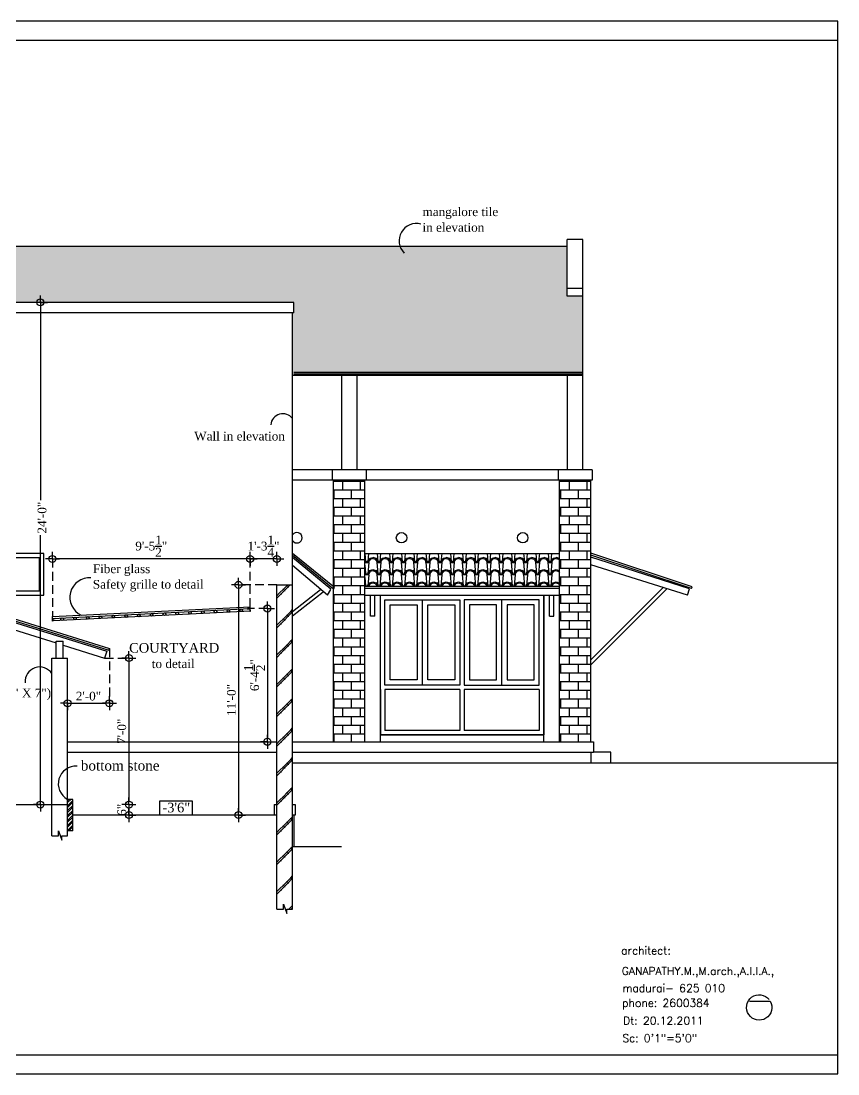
# Model space of a CAD drawing. Extents: x 7848 to 13228, y -2245 to 213.
# Drawn here: x 10580 to 11049, y -440 to 164 of the extents above; entities that cross this region are included whole.
import ezdxf
from ezdxf.enums import TextEntityAlignment as Align

# ---------------------------------------------------------------- set-up
doc = ezdxf.new("R2010")
doc.units = 0
doc.header["$LTSCALE"] = 20
doc.header["$MEASUREMENT"] = 0
doc.header["$PDMODE"] = 34
doc.header["$PDSIZE"] = 5
doc.linetypes.add('HIDDEN', pattern=[0.375, 0.25, -0.125])
doc.layers.get('0').update_dxf_attribs({"linetype": 'CONTINUOUS'})
doc.layers.get('Defpoints').update_dxf_attribs({"linetype": 'CONTINUOUS'})
for name, color, linetype in [('border', 230, 'CONTINUOUS'), ('DETTEXT', 7, 'CONTINUOUS'), ('DIMLINE', 254, 'CONTINUOUS'), ('Glass', 130, 'CONTINUOUS'), ('grille', 254, 'CONTINUOUS'), ('HATCH', 252, 'CONTINUOUS'), ('kalkaal', 7, 'CONTINUOUS'), ('text', 2, 'CONTINUOUS'), ('TILE', 22, 'CONTINUOUS'), ('wall', 13, 'CONTINUOUS'), ('window', 4, 'CONTINUOUS'), ('WOOD', 7, 'CONTINUOUS')]:
    doc.layers.add(name, color=color, linetype=linetype)
doc.layers.add('correct', color=230, linetype='CONTINUOUS', plot=False)
doc.styles.add('A', font='romans.shx')
doc.styles.add('style3', font='times_1.ttf')
doc.styles.add('style5', font='times_1.ttf')
doc.dimstyles.new('arch61', dxfattribs={"dimscale": 0, "dimtxt": 5, "dimasz": 2, "dimexe": 0.18, "dimexo": 0.0625, "dimgap": 1.5, "dimtad": 1, "dimzin": 3, "dimdsep": 46, "dimlunit": 4, "dimtxsty": 'style3', "dimblk": 'BLK', "dimcen": 0, "dimse1": 1, "dimse2": 1, "dimclrd": 256, "dimclrt": 3, "dimazin": 0, "dimtfac": 1, "dimtix": 1, "dimtmove": 2, "dimatfit": 3, "dimldrblk": 'NONE', "dimfxl": 0.18, "dimtolj": 1, "dimtzin": 0, "dimlwd": -1, "dimarcsym": 0})

# ---------------------------------------------------------------- blocks, each defined once
blk = doc.blocks.new('BLK')
for q in [(-2, 0), (0, 2), (0, -2), (2, 0)]:
    blk.add_line((0, 0), q)
blk.add_circle((0, 0), 1)
blk = doc.blocks.new('*D140')
at = {"layer": 'Defpoints', "color": 0}
for p in [(10628.38, -201.54), (10584.17, -285.54), (10642.29, -285.54)]:
    blk.add_point(p, dxfattribs=at)
at = {"layer": 'DIMLINE'}
blk.add_line((10642.29, -203.54), (10642.29, -283.54), dxfattribs=at)
at = {"layer": 'DIMLINE', "xscale": 2, "yscale": 2, "zscale": 2}
for p, rotation in [((10642.29, -201.54), 90), ((10642.29, -285.54), 270)]:
    blk.add_blockref('BLK', p, dxfattribs=dict(at, rotation=rotation))
at = {"layer": 'DIMLINE', "color": 3, "insert": (10638.24, -243.54), "char_height": 5, "attachment_point": 5, "rotation": 90, "style": 'style3'}
blk.add_mtext('\\A1;7\'-0"', dxfattribs=at)
blk = doc.blocks.new('_None')
blk = doc.blocks.new('*D141')
at = {"layer": 'Defpoints', "color": 0}
for p in [(10631.11, -196), (10607.11, -215.31), (10631.11, -227.42)]:
    blk.add_point(p, dxfattribs=at)
at = {"layer": 'DIMLINE'}
blk.add_line((10609.11, -227.42), (10629.11, -227.42), dxfattribs=at)
at = {"layer": 'DIMLINE', "xscale": 2, "yscale": 2, "zscale": 2, "rotation": 180}
blk.add_blockref('BLK', (10607.11, -227.42), dxfattribs=at)
at = {"layer": 'DIMLINE', "xscale": 2, "yscale": 2, "zscale": 2}
blk.add_blockref('BLK', (10631.11, -227.42), dxfattribs=at)
at = {"layer": 'DIMLINE', "color": 3, "insert": (10619.11, -223.38), "char_height": 5, "attachment_point": 5, "style": 'style3'}
blk.add_mtext('\\A1;2\'-0"', dxfattribs=at)
blk = doc.blocks.new('*D144')
at = {"layer": 'Defpoints', "color": 0}
for p in [(10727.11, -159.54), (10705.14, -291.54), (10711.58, -291.54)]:
    blk.add_point(p, dxfattribs=at)
at = {"layer": 'DIMLINE'}
blk.add_line((10705.14, -161.54), (10705.14, -289.54), dxfattribs=at)
at = {"layer": 'DIMLINE', "xscale": 2, "yscale": 2, "zscale": 2}
for p, rotation in [((10705.14, -159.54), 90), ((10705.14, -291.54), 270)]:
    blk.add_blockref('BLK', p, dxfattribs=dict(at, rotation=rotation))
at = {"layer": 'DIMLINE', "color": 3, "insert": (10701.09, -225.54), "char_height": 5, "attachment_point": 5, "rotation": 90, "style": 'style3'}
blk.add_mtext('\\A1;11\'-0"', dxfattribs=at)
blk = doc.blocks.new('*D145')
at = {"layer": 'Defpoints', "color": 0}
for p in [(10591.58, 2.46), (10686.09, 2.46), (10598.11, -285.54)]:
    blk.add_point(p, dxfattribs=at)
at = {"layer": 'DIMLINE'}
for p, q in [((10591.58, 0.46), (10591.58, -110.91)), ((10591.58, -283.54), (10591.58, -131.13))]:
    blk.add_line(p, q, dxfattribs=at)
at = {"layer": 'DIMLINE', "xscale": 2, "yscale": 2, "zscale": 2}
for p, rotation in [((10591.58, 2.46), 90), ((10591.58, -285.54), 270)]:
    blk.add_blockref('BLK', p, dxfattribs=dict(at, rotation=rotation))
at = {"layer": 'DIMLINE', "color": 3, "insert": (10592.52, -121.02), "char_height": 5, "attachment_point": 5, "rotation": 90, "style": 'style3'}
blk.add_mtext('\\A1;24\'-0"', dxfattribs=at)
blk = doc.blocks.new('A$C4FA57EA0')
at = {"layer": 'window'}
for points in [[(-19.25, -21.5), (16.75, -21.5), (16.75, 2.5), (-19.25, 2.5)], [(-16.75, 0), (-16.75, -19), (-2.5, -19), (-2.5, 0)], [(0, 0), (0, -19), (14.25, -19), (14.25, 0)]]:
    blk.add_lwpolyline(points, close=True, dxfattribs=at)
blk = doc.blocks.new('*U287')
blk.add_blockref('A$C4FA57EA0', (1.25, -2.5))
blk = doc.blocks.new('*D456')
at = {"layer": 'Defpoints', "color": 0}
for p in [(10607.11, -285.54), (10610.11, -291.54), (10642.29, -291.54)]:
    blk.add_point(p, dxfattribs=at)
at = {"layer": 'DIMLINE'}
for p, q in [((10642.29, -283.54), (10642.29, -281.54)), ((10642.29, -285.54), (10642.29, -291.54)), ((10642.29, -293.54), (10642.29, -295.54))]:
    blk.add_line(p, q, dxfattribs=at)
at = {"layer": 'DIMLINE', "xscale": 2, "yscale": 2, "zscale": 2}
for p, rotation in [((10642.29, -285.54), 270), ((10642.29, -291.54), 90)]:
    blk.add_blockref('BLK', p, dxfattribs=dict(at, rotation=rotation))
at = {"layer": 'DIMLINE', "color": 3, "insert": (10638.25, -288.54), "char_height": 5, "attachment_point": 5, "rotation": 90, "style": 'style3'}
blk.add_mtext('\\A1;6"', dxfattribs=at)
blk = doc.blocks.new('*D458')
at = {"layer": 'Defpoints', "color": 0}
for p in [(10711.81, -144.67), (10711.81, -172.12), (10727.11, -169.7)]:
    blk.add_point(p, dxfattribs=at)
at = {"layer": 'DIMLINE'}
for p, q in [((10709.81, -144.67), (10707.81, -144.67)), ((10727.11, -144.67), (10711.81, -144.67)), ((10729.11, -144.67), (10731.11, -144.67))]:
    blk.add_line(p, q, dxfattribs=at)
at = {"layer": 'DIMLINE', "xscale": 2, "yscale": 2, "zscale": 2}
blk.add_blockref('BLK', (10711.81, -144.67), dxfattribs=at)
at = {"layer": 'DIMLINE', "xscale": 2, "yscale": 2, "zscale": 2, "rotation": 180}
blk.add_blockref('BLK', (10727.11, -144.67), dxfattribs=at)
at = {"layer": 'DIMLINE', "color": 3, "insert": (10719.46, -137.3), "char_height": 5, "attachment_point": 5, "style": 'style3'}
blk.add_mtext('\\A1;1\'-3{\\H1.000000x;\\S1/4;}"', dxfattribs=at)
blk = doc.blocks.new('*D459')
at = {"layer": 'Defpoints', "color": 0}
for p in [(10598.42, -144.67), (10711.81, -172.12), (10598.42, -177.78)]:
    blk.add_point(p, dxfattribs=at)
at = {"layer": 'DIMLINE'}
blk.add_line((10709.81, -144.67), (10600.42, -144.67), dxfattribs=at)
at = {"layer": 'DIMLINE', "xscale": 2, "yscale": 2, "zscale": 2, "rotation": 180}
blk.add_blockref('BLK', (10598.42, -144.67), dxfattribs=at)
at = {"layer": 'DIMLINE', "xscale": 2, "yscale": 2, "zscale": 2}
blk.add_blockref('BLK', (10711.81, -144.67), dxfattribs=at)
at = {"layer": 'DIMLINE', "color": 3, "insert": (10655.12, -137.29), "char_height": 5, "attachment_point": 5, "style": 'style3'}
blk.add_mtext('\\A1;9\'-5{\\H1.000000x;\\S1/2;}"', dxfattribs=at)
blk = doc.blocks.new('*D460')
at = {"layer": 'Defpoints', "color": 0}
for p in [(10711.86, -173.12), (10711.86, -249.54), (10721.73, -249.54)]:
    blk.add_point(p, dxfattribs=at)
at = {"layer": 'DIMLINE'}
blk.add_line((10721.73, -175.12), (10721.73, -247.54), dxfattribs=at)
at = {"layer": 'DIMLINE', "xscale": 2, "yscale": 2, "zscale": 2}
for p, rotation in [((10721.73, -173.12), 90), ((10721.73, -249.54), 270)]:
    blk.add_blockref('BLK', p, dxfattribs=dict(at, rotation=rotation))
at = {"layer": 'DIMLINE', "color": 3, "insert": (10714.36, -211.33), "char_height": 5, "attachment_point": 5, "rotation": 90, "style": 'style3'}
blk.add_mtext('\\A1;6\'-4{\\H1.000000x;\\S1/2;}"', dxfattribs=at)

msp = doc.modelspace()

# ---------------------------------------------------------------- hatches: boundary and pattern name
at = {"layer": 'HATCH'}
h = msp.add_hatch(dxfattribs=at)
h.set_pattern_fill('BRICK HATCH', color=8, angle=45, style=0)
h.set_pattern_definition([(45, (-1618.777, 1996.752), (-8.485281, 8.485281), [3, 0]), (45, (-1619.484, 1997.46), (-8.485281, 8.485281), [3, 0])])
h.paths.add_polyline_path([(10727.113, -345.561), (10731.004, -345.561), (10731.004, -342.574), (10732.767, -348.045), (10732.767, -345.542), (10736.113, -345.542), (10736.113, -159.538), (10727.113, -159.538)])
h = msp.add_hatch(dxfattribs=at)
h.set_pattern_fill('STEEL', color=256, scale=16, style=0)
h.set_pattern_definition([(45, (-1618.777, 1996.7524), (-1.41421356, 1.41421356), []), (45, (-1618.777, 1997.7524), (-1.41421356, 1.41421356), [])])
h.paths.add_polyline_path([(10610.113, -282.538), (10607.113, -282.538), (10607.113, -300.538), (10610.113, -300.538)])
at = {"layer": 'TILE'}
h = msp.add_hatch(dxfattribs=at)
h.set_pattern_fill('SPANTILE', color=256, scale=7, style=0)
h.set_pattern_definition([(274.9697, (-1251.10145, 7), (-6.999939149, 84.000007361), [6.464304, -155.143247]), (180, (-1250.5415, 0.56), (-7, -7), [0.56, -6.44]), (0, (-1257.5415, 0), (7, 7), [1.96, -5.04]), (90, (-1255.5815, 0), (-7, 7), [0.7, -6.3]), (270, (-1251.1015, 0.7), (7, -7), [0.7, -6.3]), (0, (-1251.1015, 0), (7, 7), [0.56, -6.44]), (0, (-1257.5415, 0.56), (7, 7), [1.4, -5.6]), (85.0303, (-1256.14145, 0.56), (6.999939149, 84.000007361), [6.464304, -155.143247]), (52.6961, (-1256.14145, 0.91), (-90.999901229, -119.000075192), [1.848056, -182.95725]), (18.4349, (-1255.0215, 2.38), (14.00000304, 6.99998882), [1.770874, -20.365065]), (341.5651, (-1253.3415, 2.94), (-14.00000304, 6.99998882), [1.770874, -20.365065]), (307.3039, (-1251.66145, 2.38), (90.999901229, -119.000075192), [1.848056, -182.95725]), (20.2249, (-1254.67145, 1.89), (-76.99998085, -28.000058349), [1.417395, -140.321804]), (339.7751, (-1253.34145, 2.38), (76.99998085, -28.000058349), [1.417395, -140.321804]), (307.4054, (-1252.01145, 1.89), (70.000069668, -90.999947255), [1.498063, -148.308475]), (52.5946, (-1255.58145, 0.7), (-70.000069668, -90.999947255), [1.498063, -148.308475])])
h.paths.add_polyline_path([(10902.613, -39.538), (10902.613, 5.951), (10893.613, 5.951), (10893.613, 34.462), (10518.613, 34.462), (10518.613, 2.462), (10736.863, 2.462), (10736.863, -3.538), (10736.113, -3.538), (10736.113, -39.538)])
h = msp.add_hatch(dxfattribs=at)
h.set_pattern_fill('BRICK', color=256, scale=20, style=0)
h.paths.add_polyline_path([(10759.613, -249.538), (10777.613, -249.538), (10777.613, -99.538), (10759.613, -99.538)])
h = msp.add_hatch(dxfattribs=at)
h.set_pattern_fill('BRICK', color=256, scale=20, style=0)
h.paths.add_polyline_path([(10907.113, -99.538), (10889.113, -99.538), (10889.113, -249.538), (10907.113, -249.538)])
h = msp.add_hatch(dxfattribs=at)
h.set_pattern_fill('SPANTILE', color=256, scale=7, style=0)
h.set_pattern_definition([(274.9697, (1418.3887, -1588.73458), (-6.999939149, 84.000007361), [6.464304, -155.143247]), (180, (1418.949, -1595.1746), (-7, -7), [0.56, -6.44]), (0, (1411.949, -1595.7346), (7, 7), [1.96, -5.04]), (90, (1413.909, -1595.7346), (-7, 7), [0.7, -6.3]), (270, (1418.389, -1595.0346), (7, -7), [0.7, -6.3]), (0, (1418.389, -1595.7346), (7, 7), [0.56, -6.44]), (0, (1411.949, -1595.1746), (7, 7), [1.4, -5.6]), (85.0303, (1413.3487, -1595.17458), (6.999939149, 84.000007361), [6.464304, -155.143247]), (52.6961, (1413.3487, -1594.82458), (-90.999901229, -119.000075192), [1.848056, -182.95725]), (18.4349, (1414.4687, -1593.3546), (14.00000304, 6.9999888), [1.770874, -20.365065]), (341.5651, (1416.1487, -1592.7946), (-14.00000304, 6.9999888), [1.770874, -20.365065]), (307.3039, (1417.8287, -1593.35458), (90.999901229, -119.000075192), [1.848056, -182.95725]), (20.2249, (1414.8187, -1593.84458), (-76.99998085, -28.000058349), [1.417395, -140.321804]), (339.7751, (1416.1487, -1593.35458), (76.99998085, -28.000058349), [1.417395, -140.321804]), (307.4054, (1417.4787, -1593.84458), (70.000069668, -90.999947255), [1.498063, -148.308475]), (52.5946, (1413.9087, -1595.03458), (-70.000069668, -90.999947255), [1.498063, -148.308475])])
h.paths.add_polyline_path([(10889.113, -160.538), (10889.113, -141.538), (10777.613, -141.538), (10777.613, -160.538)])

# ---------------------------------------------------------------- linework, layer by layer
at = {"lineweight": -2}
for p, q in [((10758.12, -162.093), (10736.113, -143.821)), ((10756.151, -165.538), (10736.113, -148.386)), ((10736.113, -174.757), (10752.222, -162.126)), ((10756.151, -165.538), (10758.082, -162.144)), ((10736.113, -177.299), (10753.76, -163.461))]:
    msp.add_line(p, q, dxfattribs=at)
for p, q in [((10918.613, -255.538), (10908.613, -255.538)), ((10918.613, -261.538), (10918.613, -255.538))]:
    msp.add_line(p, q)
for points in [[(10598.105, -303.558), (10602.004, -303.558), (10602.004, -300.571), (10603.767, -306.042), (10603.767, -303.538), (10607.113, -303.538)], [(10727.105, -345.561), (10731.004, -345.561), (10731.004, -342.574), (10732.767, -348.045), (10732.767, -345.542), (10736.113, -345.542)]]:
    msp.add_lwpolyline(points)
at = {"layer": 'border'}
for p, q in [((10015.52, 152.781), (11048.824, 152.781)), ((10015.52, -429.023), (11048.824, -429.023))]:
    msp.add_line(p, q, dxfattribs=at)
at = {"layer": 'correct', "color": 3}
msp.add_lwpolyline([(11048.824, -440.014), (11048.824, 163.772), (10015.52, 163.772), (10015.52, -440.014)], close=True, dxfattribs=at)
at = {"layer": 'DETTEXT'}
for centre, radius, start, end in [((10807.125, 37.804), 9.929, 74.721583, 225.75477), ((10730.543, -68.388), 6.986, 37.113745, 174.350658), ((10619.741, -166.747), 11.304, 86.177054, 244.59815), ((10591.129, -214.935), 8.313, 32.839861, 185.091084), ((10611.906, -273.625), 10.12, 86.352405, 241.733485)]:
    msp.add_arc(centre, radius, start, end, dxfattribs=at)
at = {"layer": 'DIMLINE', "color": 8, "linetype": 'HIDDEN'}
for p, q in [((10598.422, -144.666), (10598.422, -177.781)), ((10711.81, -172.118), (10711.81, -144.666)), ((10727.113, -159.538), (10705.135, -159.538)), ((10721.725, -173.116), (10711.86, -173.116)), ((10631.113, -195.996), (10631.113, -227.422)), ((10628.38, -201.538), (10642.294, -201.538))]:
    msp.add_line(p, q, dxfattribs=at)
at = {"layer": 'DIMLINE'}
msp.add_line((10736.863, -291.538), (10736.863, -309.538), dxfattribs=at)
at = {"layer": 'Glass'}
for p, q in [((10598.422, -177.781), (10711.81, -172.118)), ((10598.472, -178.779), (10711.86, -173.116)), ((10711.86, -173.116), (10711.81, -172.118)), ((10598.472, -178.779), (10598.422, -177.781))]:
    msp.add_line(p, q, dxfattribs=at)
at = {"layer": 'grille', "color": 0}
for p, q in [((10598.472, -178.779), (10711.86, -173.116)), ((10711.935, -174.614), (10598.796, -180.265))]:
    msp.add_line(p, q, dxfattribs=at)
at = {"layer": 'grille', "color": 2}
for points in [[(10711.685, -174.627), (10711.935, -174.614), (10711.86, -173.116), (10710.362, -173.191), (10710.374, -173.441), (10711.623, -173.378)], [(10598.796, -180.265), (10598.547, -180.277), (10598.472, -178.779), (10599.97, -178.704), (10599.982, -178.954), (10598.734, -179.016)]]:
    msp.add_lwpolyline(points, close=True, dxfattribs=at)
at = {"layer": 'grille', "color": 9}
for centre in [(10677.319, -175.592), (10684.645, -175.226), (10691.971, -174.861), (10699.297, -174.495), (10706.622, -174.129), (10604.061, -179.251), (10611.386, -178.885), (10618.712, -178.519), (10626.038, -178.153), (10633.364, -177.788), (10640.69, -177.422), (10648.016, -177.056), (10655.342, -176.69), (10662.667, -176.324), (10669.993, -175.958)]:
    msp.add_circle(centre, 0.75, dxfattribs=at)
at = {"layer": 'kalkaal'}
for p, q in [((10598.113, -303.558), (10598.113, -201.538)), ((10598.113, -201.538), (10607.113, -201.538)), ((10607.113, -303.538), (10607.113, -201.538))]:
    msp.add_line(p, q, dxfattribs=at)
at = {"layer": 'text'}
msp.add_lwpolyline([(10660.01, -283.451), (10678.561, -283.451), (10678.561, -291.538), (10660.01, -291.538)], close=True, dxfattribs=at)
msp.add_lwpolyline([(10998.081, -398.251), (11010.005, -398.251, -26.3843038), (11009.383, -397.34)], format="xyb", dxfattribs=at)
at = {"layer": 'TILE'}
for p, q in [((10736.863, -37.538), (10902.613, -37.538)), ((10736.863, -38.538), (10902.613, -38.538)), ((10514.113, -159.538), (10631.113, -195.996)), ((10514.113, -160.601), (10630.817, -196.968)), ((10631.113, -195.996), (10630.817, -196.968))]:
    msp.add_line(p, q, dxfattribs=at)
at = {"layer": 'TILE', "lineweight": -2}
for p, q in [((10760.113, -161.089), (10736.113, -141.538)), ((10759.622, -161.952), (10736.113, -142.683)), ((10965.241, -160.645), (10907.113, -141.293)), ((10964.941, -161.574), (10907.113, -142.438)), ((10759.622, -161.952), (10760.113, -161.089)), ((10889.113, -160.538), (10777.613, -160.538)), ((10964.941, -161.574), (10965.241, -160.645))]:
    msp.add_line(p, q, dxfattribs=at)
at = {"layer": 'wall'}
for p, q in [((10893.613, 5.951), (10893.613, 38.462)), ((10902.613, 38.462), (10893.613, 38.462)), ((10902.613, -39.538), (10902.613, 38.462)), ((10893.613, 34.462), (10518.613, 34.462)), ((10902.613, 10.325), (10893.613, 10.325)), ((10736.863, 2.462), (10504.363, 2.462)), ((10736.863, -3.538), (10736.863, 2.462)), ((10902.613, 5.951), (10893.613, 5.951)), ((10736.863, -3.538), (10504.363, -3.538)), ((10736.113, -159.538), (10736.113, -3.538)), ((10902.613, -39.538), (10736.113, -39.538)), ((10907.863, -93.538), (10736.113, -93.538)), ((10758.863, -93.538), (10758.863, -99.538)), ((10778.363, -93.538), (10778.363, -99.538)), ((10888.363, -93.538), (10888.363, -99.538)), ((10907.863, -93.538), (10907.863, -99.538)), ((10907.863, -99.538), (10736.113, -99.538)), ((10759.613, -249.538), (10759.613, -99.538)), ((10777.613, -249.538), (10777.613, -99.538)), ((10889.113, -249.538), (10889.113, -99.538)), ((10907.113, -249.538), (10907.113, -99.538)), ((10777.613, -141.538), (10889.113, -141.538)), ((10727.113, -345.542), (10727.113, -159.538)), ((10727.113, -159.538), (10736.113, -159.538)), ((10736.113, -345.542), (10736.113, -159.538)), ((10786.613, -249.538), (10786.613, -165.538)), ((10880.113, -249.538), (10880.113, -165.538)), ((10786.613, -245.538), (10880.113, -245.538)), ((10607.113, -249.538), (10727.113, -249.538)), ((10736.113, -249.538), (10908.613, -249.538)), ((10908.613, -249.538), (10908.613, -255.538)), ((10607.113, -255.538), (10727.113, -255.538)), ((10736.113, -255.538), (10908.613, -255.538)), ((10907.113, -255.538), (10907.113, -261.538)), ((10736.113, -261.538), (11048.824, -261.538)), ((10607.113, -300.538), (10607.113, -282.538)), ((10610.113, -282.538), (10607.113, -282.538)), ((10610.113, -300.538), (10610.113, -282.538)), ((10566.613, -285.538), (10607.113, -285.538)), ((10725.613, -285.538), (10725.613, -291.538)), ((10725.613, -285.538), (10727.113, -285.538)), ((10736.113, -285.538), (10737.613, -285.538)), ((10737.613, -285.538), (10737.613, -291.538)), ((10727.113, -291.538), (10610.113, -291.538)), ((10737.613, -291.538), (10736.113, -291.538)), ((10610.113, -300.538), (10607.113, -300.538)), ((10736.113, -309.538), (10764.262, -309.538))]:
    msp.add_line(p, q, dxfattribs=at)
at = {"layer": 'window'}
for p, q in [((10786.613, -165.538), (10880.113, -165.538)), ((10786.613, -219.538), (10786.613, -165.538)), ((10789.113, -217.038), (10789.113, -168.038)), ((10789.113, -168.038), (10832.113, -168.038)), ((10810.613, -217.038), (10810.613, -168.038)), ((10832.113, -168.038), (10832.113, -217.038)), ((10834.613, -168.038), (10834.613, -217.038)), ((10877.613, -168.038), (10834.613, -168.038)), ((10856.113, -217.038), (10856.113, -168.038)), ((10877.613, -217.038), (10877.613, -168.038)), ((10880.113, -165.538), (10880.113, -219.538)), ((10832.113, -217.038), (10789.113, -217.038)), ((10834.613, -217.038), (10877.613, -217.038)), ((10786.613, -219.538), (10786.613, -245.538)), ((10832.113, -219.538), (10789.113, -219.538)), ((10789.113, -219.538), (10789.113, -243.038)), ((10832.113, -219.538), (10832.113, -243.038)), ((10877.613, -219.538), (10834.613, -219.538)), ((10834.613, -219.538), (10834.613, -243.038)), ((10877.613, -219.538), (10877.613, -243.038)), ((10880.113, -219.538), (10880.113, -245.538)), ((10880.113, -245.538), (10786.613, -245.538)), ((10832.113, -243.038), (10789.113, -243.038)), ((10877.613, -243.038), (10834.613, -243.038))]:
    msp.add_line(p, q, dxfattribs=at)
for points in [[(10807.613, -171.038), (10807.613, -214.038), (10792.113, -214.038), (10792.113, -171.038)], [(10829.113, -171.038), (10829.113, -214.038), (10813.613, -214.038), (10813.613, -171.038)], [(10837.613, -171.038), (10837.613, -214.038), (10853.113, -214.038), (10853.113, -171.038)], [(10859.113, -171.038), (10859.113, -214.038), (10874.613, -214.038), (10874.613, -171.038)]]:
    msp.add_lwpolyline(points, close=True, dxfattribs=at)
at = {"layer": 'WOOD'}
for p, q in [((10764.113, -39.538), (10764.113, -93.538)), ((10773.113, -93.538), (10773.113, -39.538)), ((10893.613, -39.538), (10893.613, -93.538)), ((10902.613, -93.538), (10902.613, -39.538)), ((10963.804, -161.842), (10907.113, -143.576)), ((10962.613, -165.538), (10907.113, -148.141)), ((10514.113, -161.663), (10629.564, -197.649)), ((10889.113, -161.538), (10777.613, -161.538)), ((10907.113, -202.564), (10948.548, -161.129)), ((10907.113, -205.393), (10950.702, -161.804)), ((10962.613, -165.538), (10963.804, -161.842)), ((10514.113, -165.913), (10600.613, -192.881)), ((10777.613, -165.538), (10889.113, -165.538)), ((10780.863, -177.538), (10780.863, -165.538)), ((10783.363, -177.538), (10783.363, -165.538)), ((10883.363, -177.538), (10883.363, -165.538)), ((10885.863, -177.538), (10885.863, -165.538)), ((10783.363, -177.538), (10780.863, -177.538)), ((10883.363, -177.538), (10885.863, -177.538)), ((10600.613, -201.538), (10600.613, -191.881)), ((10600.613, -191.881), (10604.613, -191.881)), ((10604.613, -201.538), (10604.613, -191.881)), ((10604.613, -194.128), (10628.38, -201.538)), ((10629.564, -197.649), (10628.38, -201.538))]:
    msp.add_line(p, q, dxfattribs=at)
for centre in [(10798.613, -132.538), (10868.113, -132.538)]:
    msp.add_circle(centre, 3, dxfattribs=at)
msp.add_arc((10738.613, -132.538), 3, 213.55731, 146.44269, dxfattribs=at)

# ---------------------------------------------------------------- block references
msp.add_blockref('*U287', (10575.613, -141.538))

# ---------------------------------------------------------------- texts
at = {"layer": 'DETTEXT', "style": 'style5'}
for s, height, p in [('mangalore tile', 5, (10810.634, 51.925)), ('in elevation', 5, (10810.634, 42.959)), ('Fiber glass', 5, (10621.606, -152.836)), ('Safety grille to detail', 5, (10621.606, -161.724)), ('Kalkaal (7" X 7")', 5, (10544.328, -224.039)), ('bottom stone', 5.75, (10614.742, -266.018))]:
    msp.add_text(s, height=height, dxfattribs=at).set_placement(p)
for s, p in [('Wall in elevation', (10705.755, -76.765)), ('to detail', (10667.7, -207.261))]:
    msp.add_text(s, height=5, dxfattribs=at).set_placement(p, align=Align.CENTER)
at = {"layer": 'text'}
for s, height, style, p in [('COURTYARD', 5.5, 'style5', (10642.408, -198.41)), ('-3\'6"', 5.5, 'style5', (10661.486, -290.011)), ('architect:', 4.5, 'A', (10924.578, -371.524)), ('GANAPATHY.M.,M.arch.,A.I.I.A.,', 4.5, 'A', (10924.962, -383.238)), ('madurai- 625 010', 4.5, 'A', (10925.259, -393.068)), ('phone: 2600384', 4.5, 'A', (10925.132, -401.533))]:
    msp.add_text(s, height=height, dxfattribs=dict(at, style=style)).set_placement(p)
at = {"layer": 'text', "color": 0, "style": 'A'}
for s, p in [('Dt: 20.12.2011', (10925.66, -411.747)), ('Sc: 0\'1"=5\'0"', (10925.244, -421.744))]:
    msp.add_text(s, height=4.5, dxfattribs=at).set_placement(p)

# ---------------------------------------------------------------- dimensions: what is measured, and where the dimension line sits
at = {"layer": 'DIMLINE'}
dim = msp.add_linear_dim(base=(10591.585, 2.462), p1=(10598.113, -285.538), p2=(10686.089, 2.462), angle=90, dimstyle='arch61', override={"dimscale": 1, "dimfxl": 0.25}, dxfattribs=at)
dim.commit()
dim.dimension.update_dxf_attribs({"geometry": '*D145', "text_midpoint": (10592.524, -121.02), "dimtype": 160})
for base, p1, p2, picture, middle in [((10598.422, -144.666), (10711.81, -172.118), (10598.422, -177.781), '*D459', (10655.116, -137.293)), ((10711.81, -144.666), (10727.113, -169.697), (10711.81, -172.118), '*D458', (10719.462, -137.301))]:
    dim = msp.add_linear_dim(base=base, p1=p1, p2=p2, dimstyle='arch61', override={"dimscale": 1}, dxfattribs=at)
    dim.commit()
    dim.dimension.update_dxf_attribs({"geometry": picture, "text_midpoint": middle})
for base, p1, p2, angle, override, picture, middle in [((10705.135, -291.538), (10727.113, -159.538), (10711.582, -291.538), 90, {"dimscale": 1, "dimfxl": 0.25}, '*D144', (10701.092, -225.538)), ((10721.725, -249.538), (10711.86, -173.116), (10711.86, -249.538), 90, {"dimscale": 1}, '*D460', (10714.36, -211.327)), ((10642.294, -285.538), (10628.38, -201.538), (10584.168, -285.538), 90, {"dimscale": 1, "dimfxl": 0.25}, '*D140', (10638.243, -243.538)), ((10631.113, -227.422), (10607.113, -215.311), (10631.113, -195.996), 180, {"dimscale": 1, "dimfxl": 0.25}, '*D141', (10619.113, -223.378)), ((10642.294, -291.538), (10607.113, -285.538), (10610.113, -291.538), 90, {"dimscale": 1}, '*D456', (10638.251, -288.538))]:
    dim = msp.add_linear_dim(base=base, p1=p1, p2=p2, angle=angle, dimstyle='arch61', override=override, dxfattribs=at)
    dim.commit()
    dim.dimension.update_dxf_attribs({"geometry": picture, "text_midpoint": middle})

doc.saveas('drawing.dxf')
